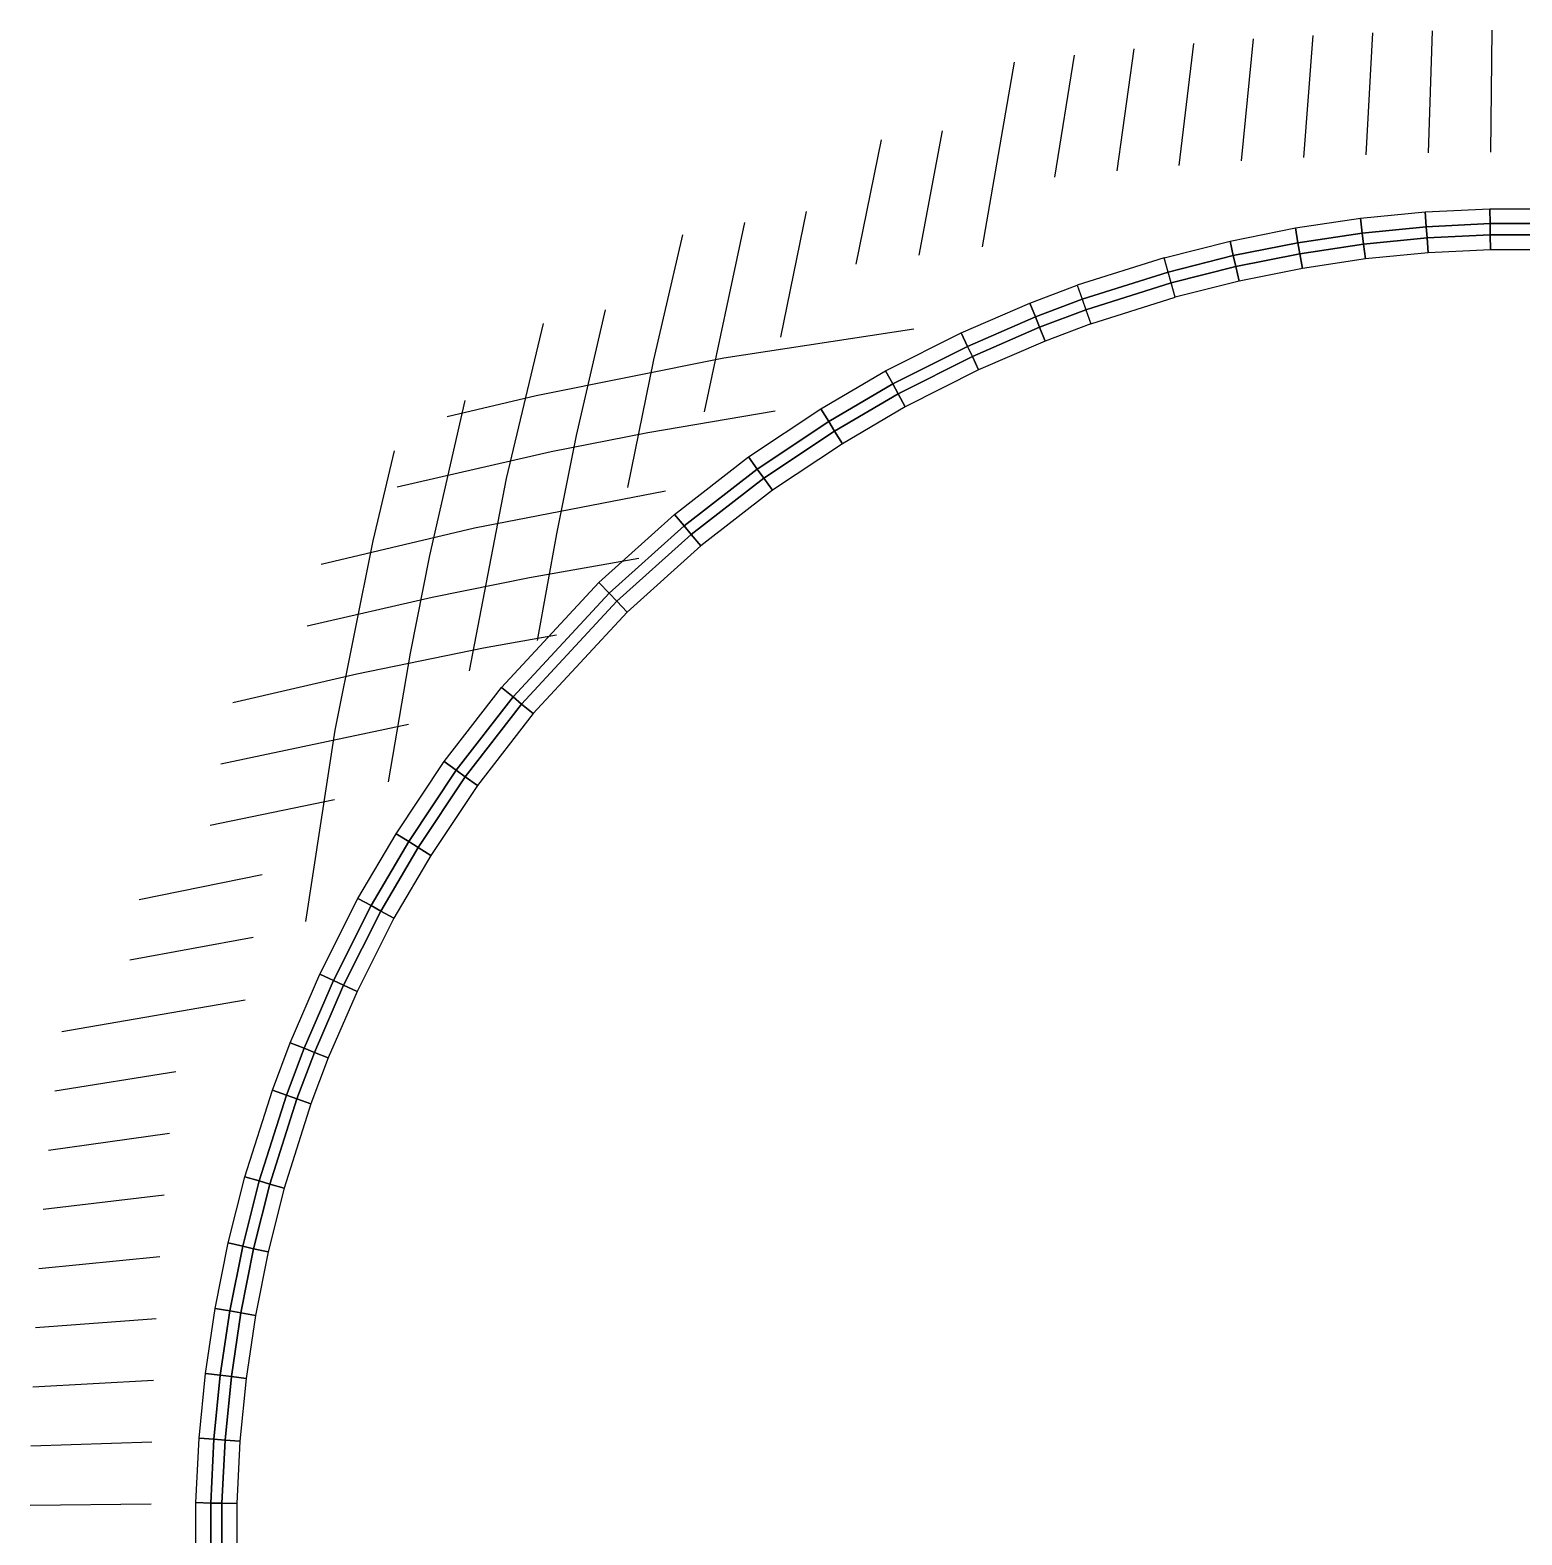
# Model space of a CAD drawing. Extents: x -21.3 to 21.3, y -21.5 to 21.5.
# Drawn here: x -21.32 to 0, y 0 to 21.5 of the extents above; entities that cross this region are included whole.
import ezdxf

# ---------------------------------------------------------------- set-up
doc = ezdxf.new("R2010")
doc.units = 0
doc.header["$MEASUREMENT"] = 0
for name, color, linetype in [('Crown wall side1', 7, 'CONTINUOUS'), ('Crown wall side2', 7, 'CONTINUOUS'), ('Crown wall side3', 7, 'CONTINUOUS'), ('Crown wall side4', 7, 'CONTINUOUS'), ('LowerTendons Crown', 7, 'CONTINUOUS'), ('UpperTendons Crown', 7, 'CONTINUOUS')]:
    doc.layers.add(name, color=color, linetype=linetype)

msp = doc.modelspace()

# ---------------------------------------------------------------- linework, layer by layer
at = {"layer": 'Crown wall side1'}
for points in [[(-0.45559, 18.73881, 29.79412), (-1.36734, 18.69377, 29.79452), (-1.38287, 18.9062, 30.13309), (-0.46076, 18.95175, 30.13269)], [(-2.28167, 18.60364, 29.79494), (-3.20035, 18.46682, 29.79555), (-3.23671, 18.67667, 30.13413), (-2.3076, 18.81505, 30.13352)], [(-1.36734, 18.69377, 29.79452), (-2.28167, 18.60364, 29.79494), (-2.3076, 18.81505, 30.13352), (-1.38287, 18.9062, 30.13309)], [(-0.4517, 18.57911, 29.54019), (-1.35568, 18.53445, 29.54059), (-1.36734, 18.69377, 29.79452), (-0.45559, 18.73881, 29.79412)], [(-3.20035, 18.46682, 29.79555), (-4.12507, 18.28195, 29.79587), (-4.17195, 18.4897, 30.13446), (-3.23671, 18.67667, 30.13413)], [(-2.26223, 18.44509, 29.54101), (-3.17307, 18.30943, 29.54161), (-3.20035, 18.46682, 29.79555), (-2.28167, 18.60364, 29.79494)], [(-1.35568, 18.53445, 29.54059), (-2.26223, 18.44509, 29.54101), (-2.28167, 18.60364, 29.79494), (-1.36734, 18.69377, 29.79452)], [(-1.34014, 18.32202, 29.20201), (-2.2363, 18.23368, 29.20243), (-2.26223, 18.44509, 29.54101), (-1.35568, 18.53445, 29.54059)], [(-0.44653, 18.36617, 29.20162), (-1.34014, 18.32202, 29.20201), (-1.35568, 18.53445, 29.54059), (-0.4517, 18.57911, 29.54019)], [(-4.12507, 18.28195, 29.79587), (-5.05755, 18.04706, 29.79538), (-5.11502, 18.25214, 30.13397), (-4.17195, 18.4897, 30.13446)], [(-4.08992, 18.12614, 29.54193), (-5.01444, 17.89325, 29.54145), (-5.05755, 18.04706, 29.79538), (-4.12507, 18.28195, 29.79587)], [(-3.17307, 18.30943, 29.54161), (-4.08992, 18.12614, 29.54193), (-4.12507, 18.28195, 29.79587), (-3.20035, 18.46682, 29.79555)], [(-3.1367, 18.09958, 29.20302), (-4.04304, 17.91839, 29.20334), (-4.08992, 18.12614, 29.54193), (-3.17307, 18.30943, 29.54161)], [(-2.2363, 18.23368, 29.20243), (-3.1367, 18.09958, 29.20302), (-3.17307, 18.30943, 29.54161), (-2.26223, 18.44509, 29.54101)], [(-4.04304, 17.91839, 29.20334), (-4.95697, 17.68817, 29.20286), (-5.01444, 17.89325, 29.54145), (-4.08992, 18.12614, 29.54193)], [(-8.99236, 16.44796, 29.79332), (-9.90708, 15.90917, 29.79577), (-10.01966, 16.08996, 30.13436), (-9.09455, 16.63487, 30.13188)], [(-8.91572, 16.30778, 29.5394), (-9.82265, 15.77358, 29.54183), (-9.90708, 15.90917, 29.79577), (-8.99236, 16.44796, 29.79332)], [(-8.81354, 16.12087, 29.20084), (-9.71007, 15.5928, 29.20324), (-9.82265, 15.77358, 29.54183), (-8.91572, 16.30778, 29.5394)], [(-10.9283, 15.23136, 29.79292), (-11.97444, 14.41939, 29.79486), (-12.11052, 14.58325, 30.13344), (-11.05249, 15.40445, 30.13147)], [(-10.83516, 15.10155, 29.539), (-11.87239, 14.2965, 29.54093), (-11.97444, 14.41939, 29.79486), (-10.9283, 15.23136, 29.79292)], [(-10.71098, 14.92847, 29.20044), (-11.73631, 14.13264, 29.20235), (-11.87239, 14.2965, 29.54093), (-10.83516, 15.10155, 29.539)], [(-11.97444, 14.41939, 29.79486), (-13.04614, 13.45621, 29.79545), (-13.19439, 13.60912, 30.13403), (-12.11052, 14.58325, 30.13344)], [(-11.87239, 14.2965, 29.54093), (-12.93495, 13.34152, 29.54151), (-13.04614, 13.45621, 29.79545), (-11.97444, 14.41939, 29.79486)], [(-11.73631, 14.13264, 29.20235), (-12.7867, 13.18861, 29.20292), (-12.93495, 13.34152, 29.54151), (-11.87239, 14.2965, 29.54093)], [(-14.41939, 11.97444, 29.79486), (-15.23136, 10.9283, 29.79292), (-15.40445, 11.05249, 30.13147), (-14.58325, 12.11052, 30.13344)], [(-14.2965, 11.87239, 29.54093), (-15.10155, 10.83516, 29.539), (-15.23136, 10.9283, 29.79292), (-14.41939, 11.97444, 29.79486)], [(-14.13264, 11.73631, 29.20235), (-14.92847, 10.71098, 29.20044), (-15.10155, 10.83516, 29.539), (-14.2965, 11.87239, 29.54093)], [(-15.90917, 9.90708, 29.79577), (-16.44796, 8.99236, 29.79332), (-16.63487, 9.09455, 30.13188), (-16.08996, 10.01966, 30.13436)], [(-15.77358, 9.82265, 29.54183), (-16.30778, 8.91572, 29.5394), (-16.44796, 8.99236, 29.79332), (-15.90917, 9.90708, 29.79577)], [(-15.5928, 9.71007, 29.20324), (-16.12087, 8.81354, 29.20084), (-16.30778, 8.91572, 29.5394), (-15.77358, 9.82265, 29.54183)], [(-16.98522, 7.92185, 29.79575), (-17.40565, 6.95393, 29.79473), (-17.60344, 7.03295, 30.13331), (-17.17823, 8.01187, 30.13434)], [(-16.84046, 7.85433, 29.54181), (-17.25731, 6.89466, 29.5408), (-17.40565, 6.95393, 29.79473), (-16.98522, 7.92185, 29.79575)], [(-16.64744, 7.76431, 29.20322), (-17.05952, 6.81564, 29.20223), (-17.25731, 6.89466, 29.5408), (-16.84046, 7.85433, 29.54181)], [(-17.40565, 6.95393, 29.79473), (-17.65792, 6.28606, 29.79469), (-17.85858, 6.3575, 30.13326), (-17.60344, 7.03295, 30.13331)], [(-17.25731, 6.89466, 29.5408), (-17.50743, 6.23249, 29.54075), (-17.65792, 6.28606, 29.79469), (-17.40565, 6.95393, 29.79473)], [(-17.05952, 6.81564, 29.20223), (-17.30677, 6.16106, 29.20218), (-17.50743, 6.23249, 29.54075), (-17.25731, 6.89466, 29.5408)], [(-17.65792, 6.28606, 29.79469), (-18.04706, 5.05755, 29.79538), (-18.25214, 5.11502, 30.13397), (-17.85858, 6.3575, 30.13326)], [(-17.50743, 6.23249, 29.54075), (-17.89325, 5.01444, 29.54145), (-18.04706, 5.05755, 29.79538), (-17.65792, 6.28606, 29.79469)], [(-17.30677, 6.16106, 29.20218), (-17.68817, 4.95697, 29.20286), (-17.89325, 5.01444, 29.54145), (-17.50743, 6.23249, 29.54075)], [(-18.04706, 5.05755, 29.79538), (-18.28195, 4.12507, 29.79587), (-18.4897, 4.17195, 30.13446), (-18.25214, 5.11502, 30.13397)], [(-17.89325, 5.01444, 29.54145), (-18.12614, 4.08992, 29.54193), (-18.28195, 4.12507, 29.79587), (-18.04706, 5.05755, 29.79538)], [(-17.68817, 4.95697, 29.20286), (-17.91839, 4.04304, 29.20334), (-18.12614, 4.08992, 29.54193), (-17.89325, 5.01444, 29.54145)], [(-18.28195, 4.12507, 29.79587), (-18.46682, 3.20035, 29.79555), (-18.67667, 3.23671, 30.13413), (-18.4897, 4.17195, 30.13446)], [(-18.12614, 4.08992, 29.54193), (-18.30943, 3.17307, 29.54161), (-18.46682, 3.20035, 29.79555), (-18.28195, 4.12507, 29.79587)], [(-17.91839, 4.04304, 29.20334), (-18.09958, 3.1367, 29.20302), (-18.30943, 3.17307, 29.54161), (-18.12614, 4.08992, 29.54193)], [(-18.46682, 3.20035, 29.79555), (-18.60364, 2.28167, 29.79494), (-18.81505, 2.3076, 30.13352), (-18.67667, 3.23671, 30.13413)], [(-18.30943, 3.17307, 29.54161), (-18.44509, 2.26223, 29.54101), (-18.60364, 2.28167, 29.79494), (-18.46682, 3.20035, 29.79555)], [(-18.09958, 3.1367, 29.20302), (-18.23368, 2.2363, 29.20243), (-18.44509, 2.26223, 29.54101), (-18.30943, 3.17307, 29.54161)], [(-18.60364, 2.28167, 29.79494), (-18.69377, 1.36734, 29.79452), (-18.9062, 1.38287, 30.13309), (-18.81505, 2.3076, 30.13352)], [(-18.44509, 2.26223, 29.54101), (-18.53445, 1.35568, 29.54059), (-18.69377, 1.36734, 29.79452), (-18.60364, 2.28167, 29.79494)], [(-18.23368, 2.2363, 29.20243), (-18.32202, 1.34014, 29.20201), (-18.53445, 1.35568, 29.54059), (-18.44509, 2.26223, 29.54101)], [(-18.69377, 1.36734, 29.79452), (-18.73881, 0.45559, 29.79412), (-18.95175, 0.46076, 30.13269), (-18.9062, 1.38287, 30.13309)], [(-18.53445, 1.35568, 29.54059), (-18.57911, 0.4517, 29.54019), (-18.73881, 0.45559, 29.79412), (-18.69377, 1.36734, 29.79452)], [(-18.32202, 1.34014, 29.20201), (-18.36617, 0.44653, 29.20162), (-18.57911, 0.4517, 29.54019), (-18.53445, 1.35568, 29.54059)], [(-18.73881, 0.45559, 29.79412), (-18.73881, -0.45559, 29.79412), (-18.95175, -0.46076, 30.13269), (-18.95175, 0.46076, 30.13269)], [(-18.57911, 0.4517, 29.54019), (-18.57911, -0.4517, 29.54019), (-18.73881, -0.45559, 29.79412), (-18.73881, 0.45559, 29.79412)], [(-18.36617, 0.44653, 29.20162), (-18.36617, -0.44653, 29.20162), (-18.57911, -0.4517, 29.54019), (-18.57911, 0.4517, 29.54019)]]:
    msp.add_3dface(points, dxfattribs=at)
at = {"layer": 'Crown wall side2'}
for points in [[(-7.92185, 16.98522, 29.79575), (-8.99236, 16.44796, 29.79332), (-9.09455, 16.63487, 30.13188), (-8.01187, 17.17823, 30.13434)], [(-7.85433, 16.84046, 29.54181), (-8.91572, 16.30778, 29.5394), (-8.99236, 16.44796, 29.79332), (-7.92185, 16.98522, 29.79575)], [(-7.76431, 16.64744, 29.20322), (-8.81354, 16.12087, 29.20084), (-8.91572, 16.30778, 29.5394), (-7.85433, 16.84046, 29.54181)], [(-9.90708, 15.90917, 29.79577), (-10.9283, 15.23136, 29.79292), (-11.05249, 15.40445, 30.13147), (-10.01966, 16.08996, 30.13436)], [(-9.82265, 15.77358, 29.54183), (-10.83516, 15.10155, 29.539), (-10.9283, 15.23136, 29.79292), (-9.90708, 15.90917, 29.79577)], [(-9.71007, 15.5928, 29.20324), (-10.71098, 14.92847, 29.20044), (-10.83516, 15.10155, 29.539), (-9.82265, 15.77358, 29.54183)], [(-15.23136, 10.9283, 29.79292), (-15.90917, 9.90708, 29.79577), (-16.08996, 10.01966, 30.13436), (-15.40445, 11.05249, 30.13147)], [(-15.10155, 10.83516, 29.539), (-15.77358, 9.82265, 29.54183), (-15.90917, 9.90708, 29.79577), (-15.23136, 10.9283, 29.79292)], [(-14.92847, 10.71098, 29.20044), (-15.5928, 9.71007, 29.20324), (-15.77358, 9.82265, 29.54183), (-15.10155, 10.83516, 29.539)], [(-16.44796, 8.99236, 29.79332), (-16.98522, 7.92185, 29.79575), (-17.17823, 8.01187, 30.13434), (-16.63487, 9.09455, 30.13188)], [(-16.30778, 8.91572, 29.5394), (-16.84046, 7.85433, 29.54181), (-16.98522, 7.92185, 29.79575), (-16.44796, 8.99236, 29.79332)], [(-16.12087, 8.81354, 29.20084), (-16.64744, 7.76431, 29.20322), (-16.84046, 7.85433, 29.54181), (-16.30778, 8.91572, 29.5394)]]:
    msp.add_3dface(points, dxfattribs=at)
at = {"layer": 'Crown wall side3'}
for points in [[(0.45559, 18.73881, 29.79412), (-0.45559, 18.73881, 29.79412), (-0.46076, 18.95175, 30.13269), (0.46076, 18.95175, 30.13269)], [(0.4517, 18.57911, 29.54019), (-0.4517, 18.57911, 29.54019), (-0.45559, 18.73881, 29.79412), (0.45559, 18.73881, 29.79412)], [(0.44653, 18.36617, 29.20162), (-0.44653, 18.36617, 29.20162), (-0.4517, 18.57911, 29.54019), (0.4517, 18.57911, 29.54019)], [(-6.28606, 17.65792, 29.79469), (-5.05755, 18.04706, 29.79538), (-5.11502, 18.25214, 30.13397), (-6.3575, 17.85858, 30.13326)], [(-6.23249, 17.50743, 29.54075), (-5.01444, 17.89325, 29.54145), (-5.05755, 18.04706, 29.79538), (-6.28606, 17.65792, 29.79469)], [(-6.16106, 17.30677, 29.20218), (-4.95697, 17.68817, 29.20286), (-5.01444, 17.89325, 29.54145), (-6.23249, 17.50743, 29.54075)]]:
    msp.add_3dface(points, dxfattribs=at)
at = {"layer": 'Crown wall side4'}
for points in [[(-6.28606, 17.65792, 29.79469), (-6.95393, 17.40565, 29.79473), (-7.03295, 17.60344, 30.13331), (-6.3575, 17.85858, 30.13326)], [(-6.23249, 17.50743, 29.54075), (-6.89466, 17.25731, 29.5408), (-6.95393, 17.40565, 29.79473), (-6.28606, 17.65792, 29.79469)], [(-6.95393, 17.40565, 29.79473), (-7.92185, 16.98522, 29.79575), (-8.01187, 17.17823, 30.13434), (-7.03295, 17.60344, 30.13331)], [(-6.16106, 17.30677, 29.20218), (-6.81564, 17.05952, 29.20223), (-6.89466, 17.25731, 29.5408), (-6.23249, 17.50743, 29.54075)], [(-6.89466, 17.25731, 29.5408), (-7.85433, 16.84046, 29.54181), (-7.92185, 16.98522, 29.79575), (-6.95393, 17.40565, 29.79473)], [(-6.81564, 17.05952, 29.20223), (-7.76431, 16.64744, 29.20322), (-7.85433, 16.84046, 29.54181), (-6.89466, 17.25731, 29.5408)], [(-13.04614, 13.45621, 29.79545), (-14.41939, 11.97444, 29.79486), (-14.58325, 12.11052, 30.13344), (-13.19439, 13.60912, 30.13403)], [(-12.93495, 13.34152, 29.54151), (-14.2965, 11.87239, 29.54093), (-14.41939, 11.97444, 29.79486), (-13.04614, 13.45621, 29.79545)], [(-12.7867, 13.18861, 29.20292), (-14.13264, 11.73631, 29.20235), (-14.2965, 11.87239, 29.54093), (-12.93495, 13.34152, 29.54151)]]:
    msp.add_3dface(points, dxfattribs=at)
at = {"layer": 'LowerTendons Crown'}
for p, q in [((-8.6907, 17.23294, 29.07761), (-11.40401, 16.81671, 28.37529)), ((-11.40401, 16.81671, 28.37529), (-14.08686, 16.27959, 27.46899)), ((-14.08686, 16.27959, 27.46899), (-15.35937, 15.97764, 26.9595)), ((-10.67056, 16.05969, 29.09013), (-12.49178, 15.74993, 28.52903)), ((-12.49178, 15.74993, 28.52903), (-13.8749, 15.47714, 28.0349)), ((-13.8749, 15.47714, 28.0349), (-16.07289, 14.97217, 27.12022)), ((-12.24162, 14.91379, 29.08147), (-14.96842, 14.38649, 28.05326)), ((-14.96842, 14.38649, 28.05326), (-17.16317, 13.86674, 27.03977)), ((-12.62161, 13.95576, 29.39289), (-14.18458, 13.67683, 28.80541)), ((-14.18458, 13.67683, 28.80541), (-15.57546, 13.39556, 28.21301)), ((-15.57546, 13.39556, 28.21301), (-17.35997, 12.98571, 27.34982)), ((-13.7973, 12.8578, 29.36531), (-14.83911, 12.66991, 28.93586)), ((-14.83911, 12.66991, 28.93586), (-16.65132, 12.30227, 28.09622)), ((-16.65132, 12.30227, 28.09622), (-18.42273, 11.88908, 27.15258)), ((-15.91129, 11.58328, 28.82132), (-18.59346, 11.01374, 27.40421)), ((-16.96867, 10.5024, 28.63169), (-18.75003, 10.13679, 27.63497)), ((-18.00679, 9.43263, 28.36884), (-19.7642, 9.0756, 27.29506)), ((-18.13441, 8.53896, 28.5699), (-19.89377, 8.21142, 27.474)), ((-18.24876, 7.64374, 28.75006), (-20.8657, 7.18811, 27.03634)), ((-19.23925, 6.61801, 28.35601), (-20.96797, 6.34094, 27.16886)), ((-19.32826, 5.73652, 28.4872), (-21.05698, 5.49427, 27.28419)), ((-19.40428, 4.8546, 28.59925), (-21.13291, 4.64807, 27.38258)), ((-19.46743, 3.97234, 28.69233), (-21.19594, 3.80231, 27.46424)), ((-19.51783, 3.08983, 28.7666), (-21.24619, 2.95694, 27.52936)), ((-19.55555, 2.20714, 28.8222), (-21.28379, 2.11187, 27.57808)), ((-19.58066, 1.32433, 28.85921), (-21.30881, 1.26703, 27.61049)), ((-19.59321, 0.44145, 28.8777), (-21.3213, 0.42233, 27.62668))]:
    msp.add_line(p, q, dxfattribs=at)
at = {"layer": 'UpperTendons Crown'}
for p, q in [((-0.44525, 19.76163, 29.12593), (-0.42596, 21.50458, 27.86416)), ((-4.89633, 19.57108, 28.84508), (-4.68803, 21.31457, 27.61796)), ((-4.00648, 19.63478, 28.93896), (-3.835, 21.37814, 27.70033)), ((-3.11639, 19.6856, 29.01388), (-2.98235, 21.42883, 27.766)), ((-2.22611, 19.72365, 29.06995), (-2.13002, 21.46675, 27.81514)), ((-1.33571, 19.74898, 29.10728), (-1.27792, 21.49198, 27.84783)), ((-6.6749, 19.40463, 28.59976), (-6.39545, 21.14821, 27.4024)), ((-5.78583, 19.49441, 28.73208), (-5.5415, 21.23798, 27.51872)), ((-7.70944, 18.40563, 28.9972), (-7.2499, 21.04506, 27.26874)), ((-8.61236, 18.29029, 28.81549), (-8.282, 20.06477, 27.71017)), ((-9.51371, 18.16157, 28.6127), (-9.15361, 19.93409, 27.52969)), ((-11.68285, 16.04807, 29.06907), (-11.10841, 18.75329, 27.63978)), ((-10.59268, 17.11453, 28.87781), (-10.22393, 18.91121, 27.87252)), ((-12.40802, 16.79445, 28.33774), (-11.99128, 18.58109, 27.38598)), ((-13.51071, 15.70935, 28.45553), (-13.09734, 17.5092, 27.58492)), ((-14.51016, 15.09709, 28.2944), (-13.98594, 17.31071, 27.2722)), ((-12.77883, 14.96667, 29.18459), (-12.40802, 16.79445, 28.33774)), ((-15.61018, 13.99416, 28.27589), (-15.10087, 16.21105, 27.35335)), ((-13.7944, 14.30651, 29.05303), (-13.51071, 15.70935, 28.45553)), ((-16.41953, 14.20795, 27.70511), (-16.11498, 15.4914, 27.19125)), ((-15.04199, 12.34684, 29.33145), (-14.51016, 15.09709, 28.2944)), ((-16.96126, 11.50204, 28.6192), (-16.41953, 14.20795, 27.70511)), ((-14.06745, 12.77973, 29.62812), (-13.7944, 14.30651, 29.05303)), ((-15.88531, 12.59916, 28.77426), (-15.61018, 13.99416, 28.27589)), ((-16.19774, 10.76228, 29.34019), (-15.88531, 12.59916, 28.77426)), ((-17.38108, 8.76541, 29.32756), (-16.96126, 11.50204, 28.6192))]:
    msp.add_line(p, q, dxfattribs=at)

doc.saveas('drawing.dxf')
